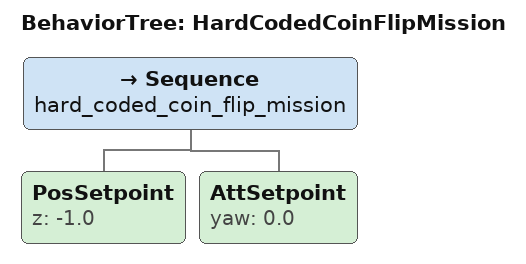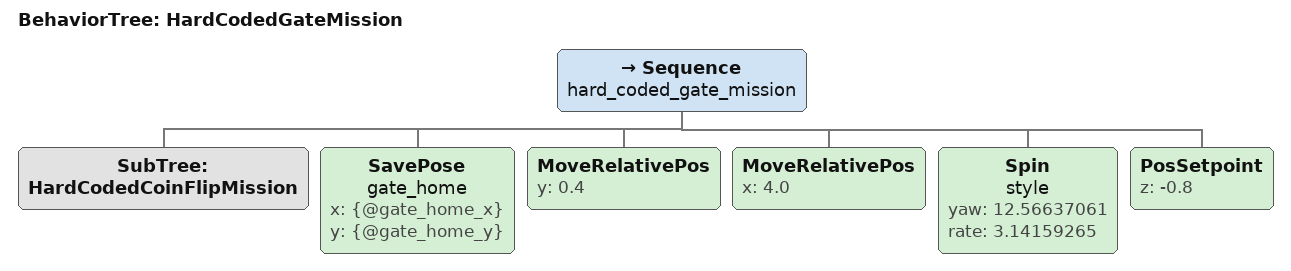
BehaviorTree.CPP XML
<?xml version="1.0" encoding="UTF-8"?>
<root BTCPP_format="4" main_tree_to_execute="HardCodedGateMission">
  <BehaviorTree ID="HardCodedCoinFlipMission">
    <Sequence name="hard_coded_coin_flip_mission">
      <PosSetpoint z="-1.0"/>
      <AttSetpoint yaw="0.0"/>
    </Sequence>
  </BehaviorTree>

  <BehaviorTree ID="HardCodedGateMission">
    <Sequence name="hard_coded_gate_mission">
      <SubTree ID="HardCodedCoinFlipMission"/>
      <SavePose name="gate_home" x="{@gate_home_x}" y="{@gate_home_y}"/>
      <MoveRelativePos y="0.4"/>
      <MoveRelativePos x="4.0"/>
      <Spin name="style" yaw="12.56637061" rate="3.14159265"/>
      <PosSetpoint z="-0.8"/>
    </Sequence>
  </BehaviorTree>
</root>
